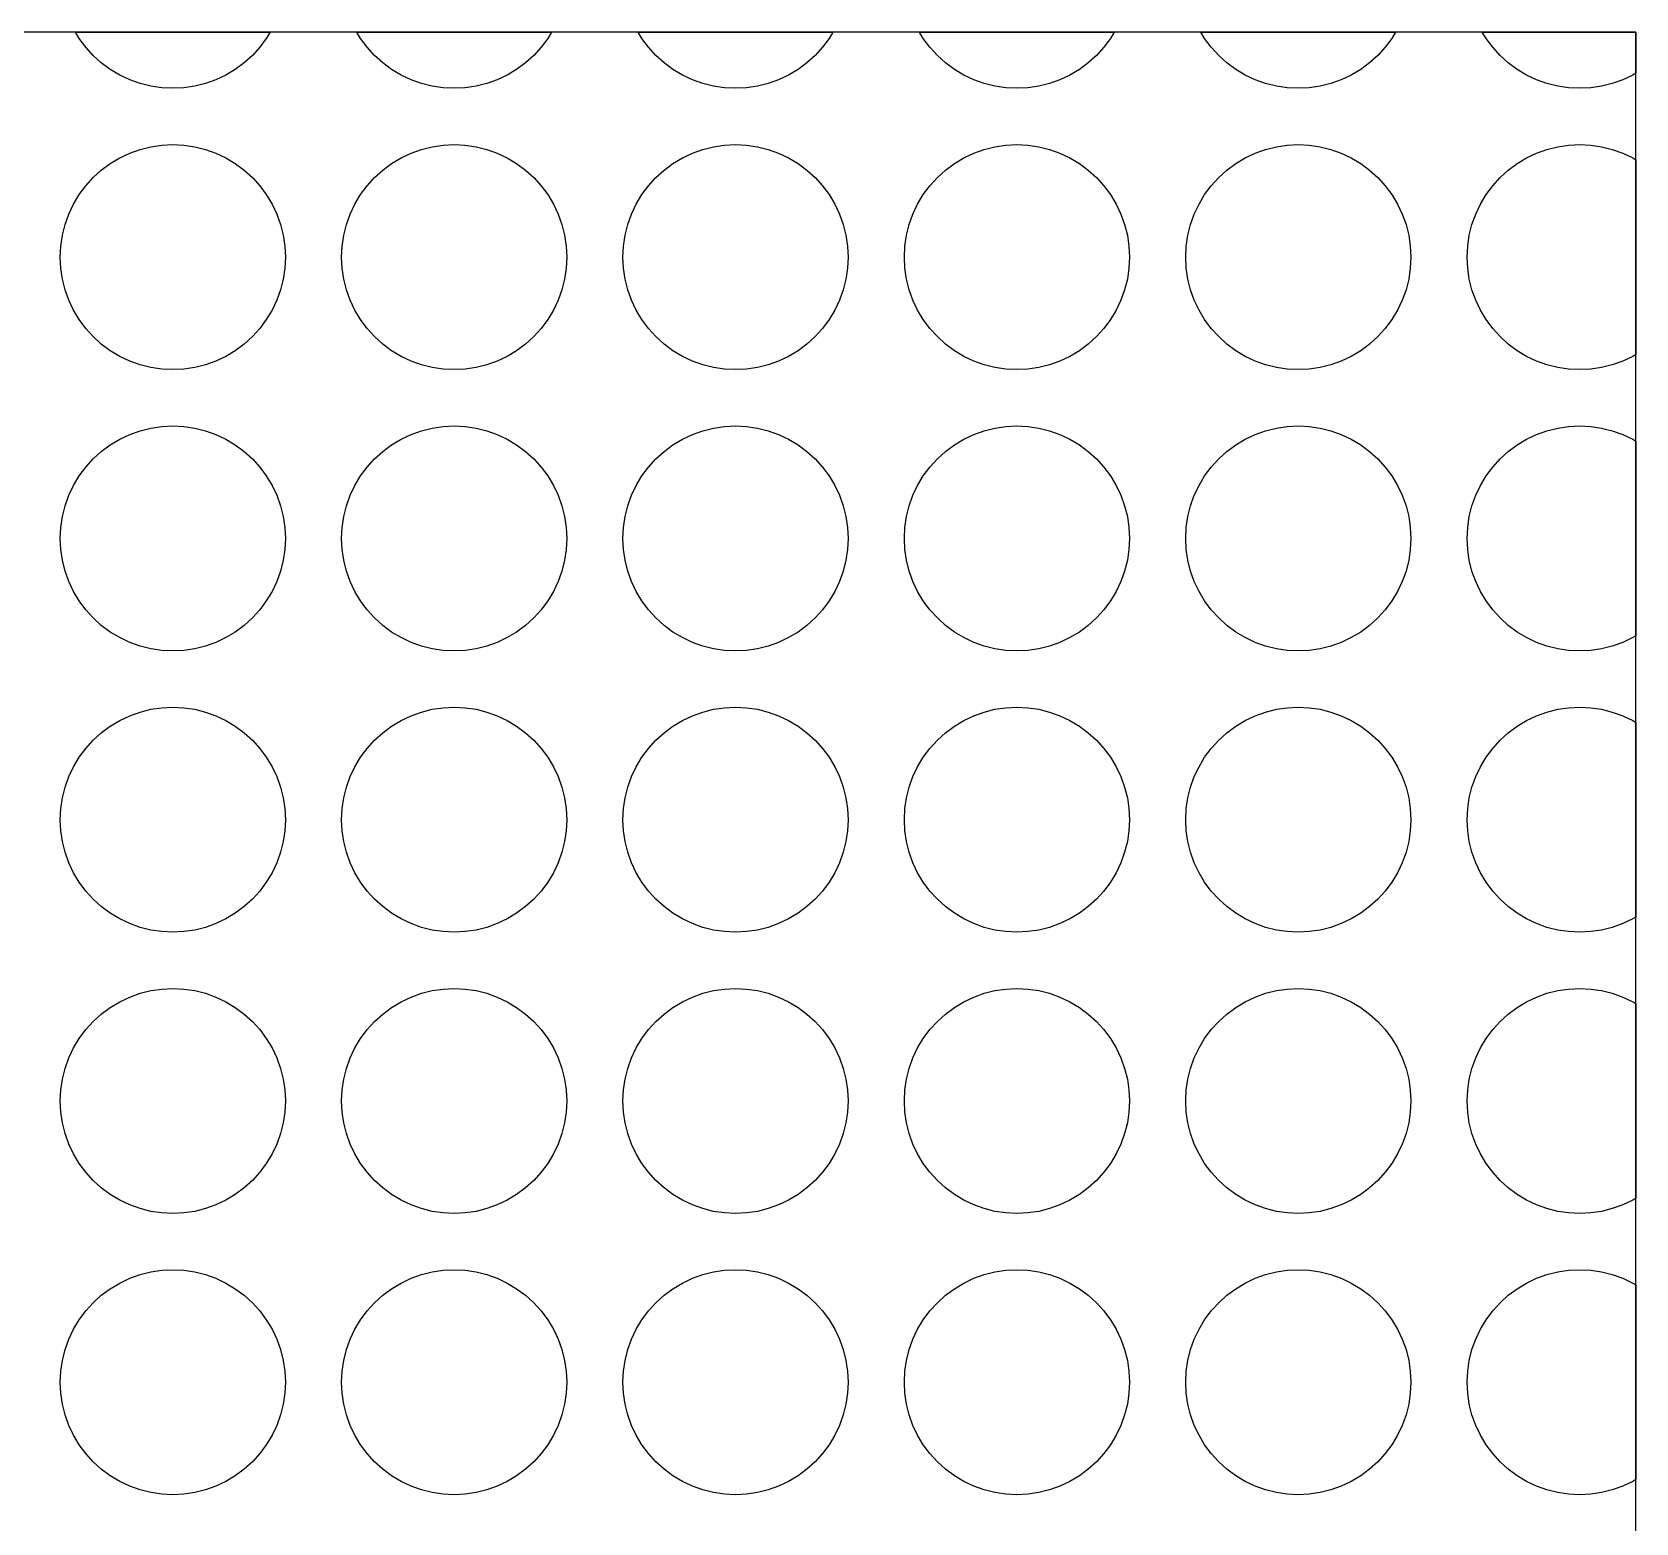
# Model space of a CAD drawing. Header units: millimetres. Extents: x 417.4 to 443.4, y -327.3 to -272.3.
# Drawn here: x 429.14 to 443.39, y -285.58 to -272.33 of the extents above; entities that cross this region are included whole.
import ezdxf

# ---------------------------------------------------------------- set-up
doc = ezdxf.new("R2010")
doc.units = ezdxf.units.MM
doc.layers.add('background', color=7, linetype='Continuous')
doc.layers.add('outline', color=3, linetype='Continuous')

msp = doc.modelspace()

# ---------------------------------------------------------------- linework, layer by layer
at = {"layer": 'background'}
for points in [[(431.251, -272.33), (431.218, -272.386), (431.16, -272.464), (431.094, -272.537), (431.021, -272.603), (430.942, -272.662), (430.858, -272.712), (430.769, -272.754), (430.677, -272.787), (430.582, -272.811), (430.485, -272.825), (430.387, -272.83), (430.289, -272.825), (430.192, -272.811), (430.096, -272.787), (430.004, -272.754), (429.915, -272.712), (429.831, -272.662), (429.752, -272.603), (429.68, -272.537), (429.614, -272.464), (429.555, -272.386), (429.522, -272.33)], [(433.751, -272.33), (433.718, -272.386), (433.66, -272.464), (433.594, -272.537), (433.521, -272.603), (433.442, -272.662), (433.358, -272.712), (433.269, -272.754), (433.177, -272.787), (433.082, -272.811), (432.985, -272.825), (432.887, -272.83), (432.789, -272.825), (432.692, -272.811), (432.596, -272.787), (432.504, -272.754), (432.415, -272.712), (432.331, -272.662), (432.252, -272.603), (432.18, -272.537), (432.114, -272.464), (432.055, -272.386), (432.022, -272.33)], [(436.251, -272.33), (436.218, -272.386), (436.16, -272.464), (436.094, -272.537), (436.021, -272.603), (435.942, -272.662), (435.858, -272.712), (435.769, -272.754), (435.677, -272.787), (435.582, -272.811), (435.485, -272.825), (435.387, -272.83), (435.289, -272.825), (435.192, -272.811), (435.096, -272.787), (435.004, -272.754), (434.915, -272.712), (434.831, -272.662), (434.752, -272.603), (434.68, -272.537), (434.614, -272.464), (434.555, -272.386), (434.522, -272.33)], [(438.751, -272.33), (438.718, -272.386), (438.66, -272.464), (438.594, -272.537), (438.521, -272.603), (438.442, -272.662), (438.358, -272.712), (438.269, -272.754), (438.177, -272.787), (438.082, -272.811), (437.985, -272.825), (437.887, -272.83), (437.789, -272.825), (437.692, -272.811), (437.596, -272.787), (437.504, -272.754), (437.415, -272.712), (437.331, -272.662), (437.252, -272.603), (437.18, -272.537), (437.114, -272.464), (437.055, -272.386), (437.022, -272.33)], [(441.251, -272.33), (441.218, -272.386), (441.16, -272.464), (441.094, -272.537), (441.021, -272.603), (440.942, -272.662), (440.858, -272.712), (440.769, -272.754), (440.677, -272.787), (440.582, -272.811), (440.485, -272.825), (440.387, -272.83), (440.289, -272.825), (440.192, -272.811), (440.096, -272.787), (440.004, -272.754), (439.915, -272.712), (439.831, -272.662), (439.752, -272.603), (439.68, -272.537), (439.614, -272.464), (439.555, -272.386), (439.522, -272.33)], [(443.387, -272.33), (443.387, -272.695), (443.358, -272.712), (443.269, -272.754), (443.177, -272.787), (443.082, -272.811), (442.985, -272.825), (442.887, -272.83), (442.789, -272.825), (442.692, -272.811), (442.596, -272.787), (442.504, -272.754), (442.415, -272.712), (442.331, -272.662), (442.252, -272.603), (442.18, -272.537), (442.114, -272.464), (442.055, -272.386), (442.022, -272.33)], [(431.387, -274.33), (431.382, -274.428), (431.368, -274.525), (431.344, -274.62), (431.311, -274.713), (431.269, -274.801), (431.218, -274.886), (431.16, -274.964), (431.094, -275.037), (431.021, -275.103), (430.942, -275.162), (430.858, -275.212), (430.769, -275.254), (430.677, -275.287), (430.582, -275.311), (430.485, -275.325), (430.387, -275.33), (430.289, -275.325), (430.192, -275.311), (430.096, -275.287), (430.004, -275.254), (429.915, -275.212), (429.831, -275.162), (429.752, -275.103), (429.68, -275.037), (429.614, -274.964), (429.555, -274.886), (429.505, -274.801), (429.463, -274.713), (429.43, -274.62), (429.406, -274.525), (429.392, -274.428), (429.387, -274.33), (429.392, -274.232), (429.406, -274.135), (429.43, -274.04), (429.463, -273.947), (429.505, -273.859), (429.555, -273.775), (429.614, -273.696), (429.68, -273.623), (429.752, -273.557), (429.831, -273.499), (429.915, -273.448), (430.004, -273.406), (430.096, -273.373), (430.192, -273.349), (430.289, -273.335), (430.387, -273.33), (430.485, -273.335), (430.582, -273.349), (430.677, -273.373), (430.769, -273.406), (430.858, -273.448), (430.942, -273.499), (431.021, -273.557), (431.094, -273.623), (431.16, -273.696), (431.218, -273.775), (431.269, -273.859), (431.311, -273.947), (431.344, -274.04), (431.368, -274.135), (431.382, -274.232)], [(433.887, -274.33), (433.882, -274.428), (433.868, -274.525), (433.844, -274.62), (433.811, -274.713), (433.769, -274.801), (433.718, -274.886), (433.66, -274.964), (433.594, -275.037), (433.521, -275.103), (433.442, -275.162), (433.358, -275.212), (433.269, -275.254), (433.177, -275.287), (433.082, -275.311), (432.985, -275.325), (432.887, -275.33), (432.789, -275.325), (432.692, -275.311), (432.596, -275.287), (432.504, -275.254), (432.415, -275.212), (432.331, -275.162), (432.252, -275.103), (432.18, -275.037), (432.114, -274.964), (432.055, -274.886), (432.005, -274.801), (431.963, -274.713), (431.93, -274.62), (431.906, -274.525), (431.892, -274.428), (431.887, -274.33), (431.892, -274.232), (431.906, -274.135), (431.93, -274.04), (431.963, -273.947), (432.005, -273.859), (432.055, -273.775), (432.114, -273.696), (432.18, -273.623), (432.252, -273.557), (432.331, -273.499), (432.415, -273.448), (432.504, -273.406), (432.596, -273.373), (432.692, -273.349), (432.789, -273.335), (432.887, -273.33), (432.985, -273.335), (433.082, -273.349), (433.177, -273.373), (433.269, -273.406), (433.358, -273.448), (433.442, -273.499), (433.521, -273.557), (433.594, -273.623), (433.66, -273.696), (433.718, -273.775), (433.769, -273.859), (433.811, -273.947), (433.844, -274.04), (433.868, -274.135), (433.882, -274.232)], [(436.387, -274.33), (436.382, -274.428), (436.368, -274.525), (436.344, -274.62), (436.311, -274.713), (436.269, -274.801), (436.218, -274.886), (436.16, -274.964), (436.094, -275.037), (436.021, -275.103), (435.942, -275.162), (435.858, -275.212), (435.769, -275.254), (435.677, -275.287), (435.582, -275.311), (435.485, -275.325), (435.387, -275.33), (435.289, -275.325), (435.192, -275.311), (435.096, -275.287), (435.004, -275.254), (434.915, -275.212), (434.831, -275.162), (434.752, -275.103), (434.68, -275.037), (434.614, -274.964), (434.555, -274.886), (434.505, -274.801), (434.463, -274.713), (434.43, -274.62), (434.406, -274.525), (434.392, -274.428), (434.387, -274.33), (434.392, -274.232), (434.406, -274.135), (434.43, -274.04), (434.463, -273.947), (434.505, -273.859), (434.555, -273.775), (434.614, -273.696), (434.68, -273.623), (434.752, -273.557), (434.831, -273.499), (434.915, -273.448), (435.004, -273.406), (435.096, -273.373), (435.192, -273.349), (435.289, -273.335), (435.387, -273.33), (435.485, -273.335), (435.582, -273.349), (435.677, -273.373), (435.769, -273.406), (435.858, -273.448), (435.942, -273.499), (436.021, -273.557), (436.094, -273.623), (436.16, -273.696), (436.218, -273.775), (436.269, -273.859), (436.311, -273.947), (436.344, -274.04), (436.368, -274.135), (436.382, -274.232)], [(438.887, -274.33), (438.882, -274.428), (438.868, -274.525), (438.844, -274.62), (438.811, -274.713), (438.769, -274.801), (438.718, -274.886), (438.66, -274.964), (438.594, -275.037), (438.521, -275.103), (438.442, -275.162), (438.358, -275.212), (438.269, -275.254), (438.177, -275.287), (438.082, -275.311), (437.985, -275.325), (437.887, -275.33), (437.789, -275.325), (437.692, -275.311), (437.596, -275.287), (437.504, -275.254), (437.415, -275.212), (437.331, -275.162), (437.252, -275.103), (437.18, -275.037), (437.114, -274.964), (437.055, -274.886), (437.005, -274.801), (436.963, -274.713), (436.93, -274.62), (436.906, -274.525), (436.892, -274.428), (436.887, -274.33), (436.892, -274.232), (436.906, -274.135), (436.93, -274.04), (436.963, -273.947), (437.005, -273.859), (437.055, -273.775), (437.114, -273.696), (437.18, -273.623), (437.252, -273.557), (437.331, -273.499), (437.415, -273.448), (437.504, -273.406), (437.596, -273.373), (437.692, -273.349), (437.789, -273.335), (437.887, -273.33), (437.985, -273.335), (438.082, -273.349), (438.177, -273.373), (438.269, -273.406), (438.358, -273.448), (438.442, -273.499), (438.521, -273.557), (438.594, -273.623), (438.66, -273.696), (438.718, -273.775), (438.769, -273.859), (438.811, -273.947), (438.844, -274.04), (438.868, -274.135), (438.882, -274.232)], [(441.387, -274.33), (441.382, -274.428), (441.368, -274.525), (441.344, -274.62), (441.311, -274.713), (441.269, -274.801), (441.218, -274.886), (441.16, -274.964), (441.094, -275.037), (441.021, -275.103), (440.942, -275.162), (440.858, -275.212), (440.769, -275.254), (440.677, -275.287), (440.582, -275.311), (440.485, -275.325), (440.387, -275.33), (440.289, -275.325), (440.192, -275.311), (440.096, -275.287), (440.004, -275.254), (439.915, -275.212), (439.831, -275.162), (439.752, -275.103), (439.68, -275.037), (439.614, -274.964), (439.555, -274.886), (439.505, -274.801), (439.463, -274.713), (439.43, -274.62), (439.406, -274.525), (439.392, -274.428), (439.387, -274.33), (439.392, -274.232), (439.406, -274.135), (439.43, -274.04), (439.463, -273.947), (439.505, -273.859), (439.555, -273.775), (439.614, -273.696), (439.68, -273.623), (439.752, -273.557), (439.831, -273.499), (439.915, -273.448), (440.004, -273.406), (440.096, -273.373), (440.192, -273.349), (440.289, -273.335), (440.387, -273.33), (440.485, -273.335), (440.582, -273.349), (440.677, -273.373), (440.769, -273.406), (440.858, -273.448), (440.942, -273.499), (441.021, -273.557), (441.094, -273.623), (441.16, -273.696), (441.218, -273.775), (441.269, -273.859), (441.311, -273.947), (441.344, -274.04), (441.368, -274.135), (441.382, -274.232)], [(443.387, -275.195), (443.358, -275.212), (443.269, -275.254), (443.177, -275.287), (443.082, -275.311), (442.985, -275.325), (442.887, -275.33), (442.789, -275.325), (442.692, -275.311), (442.596, -275.287), (442.504, -275.254), (442.415, -275.212), (442.331, -275.162), (442.252, -275.103), (442.18, -275.037), (442.114, -274.964), (442.055, -274.886), (442.005, -274.801), (441.963, -274.713), (441.93, -274.62), (441.906, -274.525), (441.892, -274.428), (441.887, -274.33), (441.892, -274.232), (441.906, -274.135), (441.93, -274.04), (441.963, -273.947), (442.005, -273.859), (442.055, -273.775), (442.114, -273.696), (442.18, -273.623), (442.252, -273.557), (442.331, -273.499), (442.415, -273.448), (442.504, -273.406), (442.596, -273.373), (442.692, -273.349), (442.789, -273.335), (442.887, -273.33), (442.985, -273.335), (443.082, -273.349), (443.177, -273.373), (443.269, -273.406), (443.358, -273.448), (443.387, -273.465)], [(431.387, -276.83), (431.382, -276.928), (431.368, -277.025), (431.344, -277.12), (431.311, -277.213), (431.269, -277.301), (431.218, -277.386), (431.16, -277.464), (431.094, -277.537), (431.021, -277.603), (430.942, -277.662), (430.858, -277.712), (430.769, -277.754), (430.677, -277.787), (430.582, -277.811), (430.485, -277.825), (430.387, -277.83), (430.289, -277.825), (430.192, -277.811), (430.096, -277.787), (430.004, -277.754), (429.915, -277.712), (429.831, -277.662), (429.752, -277.603), (429.68, -277.537), (429.614, -277.464), (429.555, -277.386), (429.505, -277.301), (429.463, -277.213), (429.43, -277.12), (429.406, -277.025), (429.392, -276.928), (429.387, -276.83), (429.392, -276.732), (429.406, -276.635), (429.43, -276.54), (429.463, -276.447), (429.505, -276.359), (429.555, -276.275), (429.614, -276.196), (429.68, -276.123), (429.752, -276.057), (429.831, -275.999), (429.915, -275.948), (430.004, -275.906), (430.096, -275.873), (430.192, -275.849), (430.289, -275.835), (430.387, -275.83), (430.485, -275.835), (430.582, -275.849), (430.677, -275.873), (430.769, -275.906), (430.858, -275.948), (430.942, -275.999), (431.021, -276.057), (431.094, -276.123), (431.16, -276.196), (431.218, -276.275), (431.269, -276.359), (431.311, -276.447), (431.344, -276.54), (431.368, -276.635), (431.382, -276.732)], [(433.887, -276.83), (433.882, -276.928), (433.868, -277.025), (433.844, -277.12), (433.811, -277.213), (433.769, -277.301), (433.718, -277.386), (433.66, -277.464), (433.594, -277.537), (433.521, -277.603), (433.442, -277.662), (433.358, -277.712), (433.269, -277.754), (433.177, -277.787), (433.082, -277.811), (432.985, -277.825), (432.887, -277.83), (432.789, -277.825), (432.692, -277.811), (432.596, -277.787), (432.504, -277.754), (432.415, -277.712), (432.331, -277.662), (432.252, -277.603), (432.18, -277.537), (432.114, -277.464), (432.055, -277.386), (432.005, -277.301), (431.963, -277.213), (431.93, -277.12), (431.906, -277.025), (431.892, -276.928), (431.887, -276.83), (431.892, -276.732), (431.906, -276.635), (431.93, -276.54), (431.963, -276.447), (432.005, -276.359), (432.055, -276.275), (432.114, -276.196), (432.18, -276.123), (432.252, -276.057), (432.331, -275.999), (432.415, -275.948), (432.504, -275.906), (432.596, -275.873), (432.692, -275.849), (432.789, -275.835), (432.887, -275.83), (432.985, -275.835), (433.082, -275.849), (433.177, -275.873), (433.269, -275.906), (433.358, -275.948), (433.442, -275.999), (433.521, -276.057), (433.594, -276.123), (433.66, -276.196), (433.718, -276.275), (433.769, -276.359), (433.811, -276.447), (433.844, -276.54), (433.868, -276.635), (433.882, -276.732)], [(436.387, -276.83), (436.382, -276.928), (436.368, -277.025), (436.344, -277.12), (436.311, -277.213), (436.269, -277.301), (436.218, -277.386), (436.16, -277.464), (436.094, -277.537), (436.021, -277.603), (435.942, -277.662), (435.858, -277.712), (435.769, -277.754), (435.677, -277.787), (435.582, -277.811), (435.485, -277.825), (435.387, -277.83), (435.289, -277.825), (435.192, -277.811), (435.096, -277.787), (435.004, -277.754), (434.915, -277.712), (434.831, -277.662), (434.752, -277.603), (434.68, -277.537), (434.614, -277.464), (434.555, -277.386), (434.505, -277.301), (434.463, -277.213), (434.43, -277.12), (434.406, -277.025), (434.392, -276.928), (434.387, -276.83), (434.392, -276.732), (434.406, -276.635), (434.43, -276.54), (434.463, -276.447), (434.505, -276.359), (434.555, -276.275), (434.614, -276.196), (434.68, -276.123), (434.752, -276.057), (434.831, -275.999), (434.915, -275.948), (435.004, -275.906), (435.096, -275.873), (435.192, -275.849), (435.289, -275.835), (435.387, -275.83), (435.485, -275.835), (435.582, -275.849), (435.677, -275.873), (435.769, -275.906), (435.858, -275.948), (435.942, -275.999), (436.021, -276.057), (436.094, -276.123), (436.16, -276.196), (436.218, -276.275), (436.269, -276.359), (436.311, -276.447), (436.344, -276.54), (436.368, -276.635), (436.382, -276.732)], [(438.887, -276.83), (438.882, -276.928), (438.868, -277.025), (438.844, -277.12), (438.811, -277.213), (438.769, -277.301), (438.718, -277.386), (438.66, -277.464), (438.594, -277.537), (438.521, -277.603), (438.442, -277.662), (438.358, -277.712), (438.269, -277.754), (438.177, -277.787), (438.082, -277.811), (437.985, -277.825), (437.887, -277.83), (437.789, -277.825), (437.692, -277.811), (437.596, -277.787), (437.504, -277.754), (437.415, -277.712), (437.331, -277.662), (437.252, -277.603), (437.18, -277.537), (437.114, -277.464), (437.055, -277.386), (437.005, -277.301), (436.963, -277.213), (436.93, -277.12), (436.906, -277.025), (436.892, -276.928), (436.887, -276.83), (436.892, -276.732), (436.906, -276.635), (436.93, -276.54), (436.963, -276.447), (437.005, -276.359), (437.055, -276.275), (437.114, -276.196), (437.18, -276.123), (437.252, -276.057), (437.331, -275.999), (437.415, -275.948), (437.504, -275.906), (437.596, -275.873), (437.692, -275.849), (437.789, -275.835), (437.887, -275.83), (437.985, -275.835), (438.082, -275.849), (438.177, -275.873), (438.269, -275.906), (438.358, -275.948), (438.442, -275.999), (438.521, -276.057), (438.594, -276.123), (438.66, -276.196), (438.718, -276.275), (438.769, -276.359), (438.811, -276.447), (438.844, -276.54), (438.868, -276.635), (438.882, -276.732)], [(441.387, -276.83), (441.382, -276.928), (441.368, -277.025), (441.344, -277.12), (441.311, -277.213), (441.269, -277.301), (441.218, -277.386), (441.16, -277.464), (441.094, -277.537), (441.021, -277.603), (440.942, -277.662), (440.858, -277.712), (440.769, -277.754), (440.677, -277.787), (440.582, -277.811), (440.485, -277.825), (440.387, -277.83), (440.289, -277.825), (440.192, -277.811), (440.096, -277.787), (440.004, -277.754), (439.915, -277.712), (439.831, -277.662), (439.752, -277.603), (439.68, -277.537), (439.614, -277.464), (439.555, -277.386), (439.505, -277.301), (439.463, -277.213), (439.43, -277.12), (439.406, -277.025), (439.392, -276.928), (439.387, -276.83), (439.392, -276.732), (439.406, -276.635), (439.43, -276.54), (439.463, -276.447), (439.505, -276.359), (439.555, -276.275), (439.614, -276.196), (439.68, -276.123), (439.752, -276.057), (439.831, -275.999), (439.915, -275.948), (440.004, -275.906), (440.096, -275.873), (440.192, -275.849), (440.289, -275.835), (440.387, -275.83), (440.485, -275.835), (440.582, -275.849), (440.677, -275.873), (440.769, -275.906), (440.858, -275.948), (440.942, -275.999), (441.021, -276.057), (441.094, -276.123), (441.16, -276.196), (441.218, -276.275), (441.269, -276.359), (441.311, -276.447), (441.344, -276.54), (441.368, -276.635), (441.382, -276.732)], [(443.387, -277.695), (443.358, -277.712), (443.269, -277.754), (443.177, -277.787), (443.082, -277.811), (442.985, -277.825), (442.887, -277.83), (442.789, -277.825), (442.692, -277.811), (442.596, -277.787), (442.504, -277.754), (442.415, -277.712), (442.331, -277.662), (442.252, -277.603), (442.18, -277.537), (442.114, -277.464), (442.055, -277.386), (442.005, -277.301), (441.963, -277.213), (441.93, -277.12), (441.906, -277.025), (441.892, -276.928), (441.887, -276.83), (441.892, -276.732), (441.906, -276.635), (441.93, -276.54), (441.963, -276.447), (442.005, -276.359), (442.055, -276.275), (442.114, -276.196), (442.18, -276.123), (442.252, -276.057), (442.331, -275.999), (442.415, -275.948), (442.504, -275.906), (442.596, -275.873), (442.692, -275.849), (442.789, -275.835), (442.887, -275.83), (442.985, -275.835), (443.082, -275.849), (443.177, -275.873), (443.269, -275.906), (443.358, -275.948), (443.387, -275.965)], [(431.387, -279.33), (431.382, -279.428), (431.368, -279.525), (431.344, -279.62), (431.311, -279.713), (431.269, -279.801), (431.218, -279.886), (431.16, -279.964), (431.094, -280.037), (431.021, -280.103), (430.942, -280.162), (430.858, -280.212), (430.769, -280.254), (430.677, -280.287), (430.582, -280.311), (430.485, -280.325), (430.387, -280.33), (430.289, -280.325), (430.192, -280.311), (430.096, -280.287), (430.004, -280.254), (429.915, -280.212), (429.831, -280.162), (429.752, -280.103), (429.68, -280.037), (429.614, -279.964), (429.555, -279.886), (429.505, -279.801), (429.463, -279.713), (429.43, -279.62), (429.406, -279.525), (429.392, -279.428), (429.387, -279.33), (429.392, -279.232), (429.406, -279.135), (429.43, -279.04), (429.463, -278.947), (429.505, -278.859), (429.555, -278.775), (429.614, -278.696), (429.68, -278.623), (429.752, -278.557), (429.831, -278.499), (429.915, -278.448), (430.004, -278.406), (430.096, -278.373), (430.192, -278.349), (430.289, -278.335), (430.387, -278.33), (430.485, -278.335), (430.582, -278.349), (430.677, -278.373), (430.769, -278.406), (430.858, -278.448), (430.942, -278.499), (431.021, -278.557), (431.094, -278.623), (431.16, -278.696), (431.218, -278.775), (431.269, -278.859), (431.311, -278.947), (431.344, -279.04), (431.368, -279.135), (431.382, -279.232)], [(433.887, -279.33), (433.882, -279.428), (433.868, -279.525), (433.844, -279.62), (433.811, -279.713), (433.769, -279.801), (433.718, -279.886), (433.66, -279.964), (433.594, -280.037), (433.521, -280.103), (433.442, -280.162), (433.358, -280.212), (433.269, -280.254), (433.177, -280.287), (433.082, -280.311), (432.985, -280.325), (432.887, -280.33), (432.789, -280.325), (432.692, -280.311), (432.596, -280.287), (432.504, -280.254), (432.415, -280.212), (432.331, -280.162), (432.252, -280.103), (432.18, -280.037), (432.114, -279.964), (432.055, -279.886), (432.005, -279.801), (431.963, -279.713), (431.93, -279.62), (431.906, -279.525), (431.892, -279.428), (431.887, -279.33), (431.892, -279.232), (431.906, -279.135), (431.93, -279.04), (431.963, -278.947), (432.005, -278.859), (432.055, -278.775), (432.114, -278.696), (432.18, -278.623), (432.252, -278.557), (432.331, -278.499), (432.415, -278.448), (432.504, -278.406), (432.596, -278.373), (432.692, -278.349), (432.789, -278.335), (432.887, -278.33), (432.985, -278.335), (433.082, -278.349), (433.177, -278.373), (433.269, -278.406), (433.358, -278.448), (433.442, -278.499), (433.521, -278.557), (433.594, -278.623), (433.66, -278.696), (433.718, -278.775), (433.769, -278.859), (433.811, -278.947), (433.844, -279.04), (433.868, -279.135), (433.882, -279.232)], [(436.387, -279.33), (436.382, -279.428), (436.368, -279.525), (436.344, -279.62), (436.311, -279.713), (436.269, -279.801), (436.218, -279.886), (436.16, -279.964), (436.094, -280.037), (436.021, -280.103), (435.942, -280.162), (435.858, -280.212), (435.769, -280.254), (435.677, -280.287), (435.582, -280.311), (435.485, -280.325), (435.387, -280.33), (435.289, -280.325), (435.192, -280.311), (435.096, -280.287), (435.004, -280.254), (434.915, -280.212), (434.831, -280.162), (434.752, -280.103), (434.68, -280.037), (434.614, -279.964), (434.555, -279.886), (434.505, -279.801), (434.463, -279.713), (434.43, -279.62), (434.406, -279.525), (434.392, -279.428), (434.387, -279.33), (434.392, -279.232), (434.406, -279.135), (434.43, -279.04), (434.463, -278.947), (434.505, -278.859), (434.555, -278.775), (434.614, -278.696), (434.68, -278.623), (434.752, -278.557), (434.831, -278.499), (434.915, -278.448), (435.004, -278.406), (435.096, -278.373), (435.192, -278.349), (435.289, -278.335), (435.387, -278.33), (435.485, -278.335), (435.582, -278.349), (435.677, -278.373), (435.769, -278.406), (435.858, -278.448), (435.942, -278.499), (436.021, -278.557), (436.094, -278.623), (436.16, -278.696), (436.218, -278.775), (436.269, -278.859), (436.311, -278.947), (436.344, -279.04), (436.368, -279.135), (436.382, -279.232)], [(438.887, -279.33), (438.882, -279.428), (438.868, -279.525), (438.844, -279.62), (438.811, -279.713), (438.769, -279.801), (438.718, -279.886), (438.66, -279.964), (438.594, -280.037), (438.521, -280.103), (438.442, -280.162), (438.358, -280.212), (438.269, -280.254), (438.177, -280.287), (438.082, -280.311), (437.985, -280.325), (437.887, -280.33), (437.789, -280.325), (437.692, -280.311), (437.596, -280.287), (437.504, -280.254), (437.415, -280.212), (437.331, -280.162), (437.252, -280.103), (437.18, -280.037), (437.114, -279.964), (437.055, -279.886), (437.005, -279.801), (436.963, -279.713), (436.93, -279.62), (436.906, -279.525), (436.892, -279.428), (436.887, -279.33), (436.892, -279.232), (436.906, -279.135), (436.93, -279.04), (436.963, -278.947), (437.005, -278.859), (437.055, -278.775), (437.114, -278.696), (437.18, -278.623), (437.252, -278.557), (437.331, -278.499), (437.415, -278.448), (437.504, -278.406), (437.596, -278.373), (437.692, -278.349), (437.789, -278.335), (437.887, -278.33), (437.985, -278.335), (438.082, -278.349), (438.177, -278.373), (438.269, -278.406), (438.358, -278.448), (438.442, -278.499), (438.521, -278.557), (438.594, -278.623), (438.66, -278.696), (438.718, -278.775), (438.769, -278.859), (438.811, -278.947), (438.844, -279.04), (438.868, -279.135), (438.882, -279.232)], [(441.387, -279.33), (441.382, -279.428), (441.368, -279.525), (441.344, -279.62), (441.311, -279.713), (441.269, -279.801), (441.218, -279.886), (441.16, -279.964), (441.094, -280.037), (441.021, -280.103), (440.942, -280.162), (440.858, -280.212), (440.769, -280.254), (440.677, -280.287), (440.582, -280.311), (440.485, -280.325), (440.387, -280.33), (440.289, -280.325), (440.192, -280.311), (440.096, -280.287), (440.004, -280.254), (439.915, -280.212), (439.831, -280.162), (439.752, -280.103), (439.68, -280.037), (439.614, -279.964), (439.555, -279.886), (439.505, -279.801), (439.463, -279.713), (439.43, -279.62), (439.406, -279.525), (439.392, -279.428), (439.387, -279.33), (439.392, -279.232), (439.406, -279.135), (439.43, -279.04), (439.463, -278.947), (439.505, -278.859), (439.555, -278.775), (439.614, -278.696), (439.68, -278.623), (439.752, -278.557), (439.831, -278.499), (439.915, -278.448), (440.004, -278.406), (440.096, -278.373), (440.192, -278.349), (440.289, -278.335), (440.387, -278.33), (440.485, -278.335), (440.582, -278.349), (440.677, -278.373), (440.769, -278.406), (440.858, -278.448), (440.942, -278.499), (441.021, -278.557), (441.094, -278.623), (441.16, -278.696), (441.218, -278.775), (441.269, -278.859), (441.311, -278.947), (441.344, -279.04), (441.368, -279.135), (441.382, -279.232)], [(443.387, -280.195), (443.358, -280.212), (443.269, -280.254), (443.177, -280.287), (443.082, -280.311), (442.985, -280.325), (442.887, -280.33), (442.789, -280.325), (442.692, -280.311), (442.596, -280.287), (442.504, -280.254), (442.415, -280.212), (442.331, -280.162), (442.252, -280.103), (442.18, -280.037), (442.114, -279.964), (442.055, -279.886), (442.005, -279.801), (441.963, -279.713), (441.93, -279.62), (441.906, -279.525), (441.892, -279.428), (441.887, -279.33), (441.892, -279.232), (441.906, -279.135), (441.93, -279.04), (441.963, -278.947), (442.005, -278.859), (442.055, -278.775), (442.114, -278.696), (442.18, -278.623), (442.252, -278.557), (442.331, -278.499), (442.415, -278.448), (442.504, -278.406), (442.596, -278.373), (442.692, -278.349), (442.789, -278.335), (442.887, -278.33), (442.985, -278.335), (443.082, -278.349), (443.177, -278.373), (443.269, -278.406), (443.358, -278.448), (443.387, -278.465)], [(431.387, -281.83), (431.382, -281.928), (431.368, -282.025), (431.344, -282.12), (431.311, -282.213), (431.269, -282.301), (431.218, -282.386), (431.16, -282.464), (431.094, -282.537), (431.021, -282.603), (430.942, -282.662), (430.858, -282.712), (430.769, -282.754), (430.677, -282.787), (430.582, -282.811), (430.485, -282.825), (430.387, -282.83), (430.289, -282.825), (430.192, -282.811), (430.096, -282.787), (430.004, -282.754), (429.915, -282.712), (429.831, -282.662), (429.752, -282.603), (429.68, -282.537), (429.614, -282.464), (429.555, -282.386), (429.505, -282.301), (429.463, -282.213), (429.43, -282.12), (429.406, -282.025), (429.392, -281.928), (429.387, -281.83), (429.392, -281.732), (429.406, -281.635), (429.43, -281.54), (429.463, -281.447), (429.505, -281.359), (429.555, -281.275), (429.614, -281.196), (429.68, -281.123), (429.752, -281.057), (429.831, -280.999), (429.915, -280.948), (430.004, -280.906), (430.096, -280.873), (430.192, -280.849), (430.289, -280.835), (430.387, -280.83), (430.485, -280.835), (430.582, -280.849), (430.677, -280.873), (430.769, -280.906), (430.858, -280.948), (430.942, -280.999), (431.021, -281.057), (431.094, -281.123), (431.16, -281.196), (431.218, -281.275), (431.269, -281.359), (431.311, -281.447), (431.344, -281.54), (431.368, -281.635), (431.382, -281.732)], [(433.887, -281.83), (433.882, -281.928), (433.868, -282.025), (433.844, -282.12), (433.811, -282.213), (433.769, -282.301), (433.718, -282.386), (433.66, -282.464), (433.594, -282.537), (433.521, -282.603), (433.442, -282.662), (433.358, -282.712), (433.269, -282.754), (433.177, -282.787), (433.082, -282.811), (432.985, -282.825), (432.887, -282.83), (432.789, -282.825), (432.692, -282.811), (432.596, -282.787), (432.504, -282.754), (432.415, -282.712), (432.331, -282.662), (432.252, -282.603), (432.18, -282.537), (432.114, -282.464), (432.055, -282.386), (432.005, -282.301), (431.963, -282.213), (431.93, -282.12), (431.906, -282.025), (431.892, -281.928), (431.887, -281.83), (431.892, -281.732), (431.906, -281.635), (431.93, -281.54), (431.963, -281.447), (432.005, -281.359), (432.055, -281.275), (432.114, -281.196), (432.18, -281.123), (432.252, -281.057), (432.331, -280.999), (432.415, -280.948), (432.504, -280.906), (432.596, -280.873), (432.692, -280.849), (432.789, -280.835), (432.887, -280.83), (432.985, -280.835), (433.082, -280.849), (433.177, -280.873), (433.269, -280.906), (433.358, -280.948), (433.442, -280.999), (433.521, -281.057), (433.594, -281.123), (433.66, -281.196), (433.718, -281.275), (433.769, -281.359), (433.811, -281.447), (433.844, -281.54), (433.868, -281.635), (433.882, -281.732)], [(436.387, -281.83), (436.382, -281.928), (436.368, -282.025), (436.344, -282.12), (436.311, -282.213), (436.269, -282.301), (436.218, -282.386), (436.16, -282.464), (436.094, -282.537), (436.021, -282.603), (435.942, -282.662), (435.858, -282.712), (435.769, -282.754), (435.677, -282.787), (435.582, -282.811), (435.485, -282.825), (435.387, -282.83), (435.289, -282.825), (435.192, -282.811), (435.096, -282.787), (435.004, -282.754), (434.915, -282.712), (434.831, -282.662), (434.752, -282.603), (434.68, -282.537), (434.614, -282.464), (434.555, -282.386), (434.505, -282.301), (434.463, -282.213), (434.43, -282.12), (434.406, -282.025), (434.392, -281.928), (434.387, -281.83), (434.392, -281.732), (434.406, -281.635), (434.43, -281.54), (434.463, -281.447), (434.505, -281.359), (434.555, -281.275), (434.614, -281.196), (434.68, -281.123), (434.752, -281.057), (434.831, -280.999), (434.915, -280.948), (435.004, -280.906), (435.096, -280.873), (435.192, -280.849), (435.289, -280.835), (435.387, -280.83), (435.485, -280.835), (435.582, -280.849), (435.677, -280.873), (435.769, -280.906), (435.858, -280.948), (435.942, -280.999), (436.021, -281.057), (436.094, -281.123), (436.16, -281.196), (436.218, -281.275), (436.269, -281.359), (436.311, -281.447), (436.344, -281.54), (436.368, -281.635), (436.382, -281.732)], [(438.887, -281.83), (438.882, -281.928), (438.868, -282.025), (438.844, -282.12), (438.811, -282.213), (438.769, -282.301), (438.718, -282.386), (438.66, -282.464), (438.594, -282.537), (438.521, -282.603), (438.442, -282.662), (438.358, -282.712), (438.269, -282.754), (438.177, -282.787), (438.082, -282.811), (437.985, -282.825), (437.887, -282.83), (437.789, -282.825), (437.692, -282.811), (437.596, -282.787), (437.504, -282.754), (437.415, -282.712), (437.331, -282.662), (437.252, -282.603), (437.18, -282.537), (437.114, -282.464), (437.055, -282.386), (437.005, -282.301), (436.963, -282.213), (436.93, -282.12), (436.906, -282.025), (436.892, -281.928), (436.887, -281.83), (436.892, -281.732), (436.906, -281.635), (436.93, -281.54), (436.963, -281.447), (437.005, -281.359), (437.055, -281.275), (437.114, -281.196), (437.18, -281.123), (437.252, -281.057), (437.331, -280.999), (437.415, -280.948), (437.504, -280.906), (437.596, -280.873), (437.692, -280.849), (437.789, -280.835), (437.887, -280.83), (437.985, -280.835), (438.082, -280.849), (438.177, -280.873), (438.269, -280.906), (438.358, -280.948), (438.442, -280.999), (438.521, -281.057), (438.594, -281.123), (438.66, -281.196), (438.718, -281.275), (438.769, -281.359), (438.811, -281.447), (438.844, -281.54), (438.868, -281.635), (438.882, -281.732)], [(441.387, -281.83), (441.382, -281.928), (441.368, -282.025), (441.344, -282.12), (441.311, -282.213), (441.269, -282.301), (441.218, -282.386), (441.16, -282.464), (441.094, -282.537), (441.021, -282.603), (440.942, -282.662), (440.858, -282.712), (440.769, -282.754), (440.677, -282.787), (440.582, -282.811), (440.485, -282.825), (440.387, -282.83), (440.289, -282.825), (440.192, -282.811), (440.096, -282.787), (440.004, -282.754), (439.915, -282.712), (439.831, -282.662), (439.752, -282.603), (439.68, -282.537), (439.614, -282.464), (439.555, -282.386), (439.505, -282.301), (439.463, -282.213), (439.43, -282.12), (439.406, -282.025), (439.392, -281.928), (439.387, -281.83), (439.392, -281.732), (439.406, -281.635), (439.43, -281.54), (439.463, -281.447), (439.505, -281.359), (439.555, -281.275), (439.614, -281.196), (439.68, -281.123), (439.752, -281.057), (439.831, -280.999), (439.915, -280.948), (440.004, -280.906), (440.096, -280.873), (440.192, -280.849), (440.289, -280.835), (440.387, -280.83), (440.485, -280.835), (440.582, -280.849), (440.677, -280.873), (440.769, -280.906), (440.858, -280.948), (440.942, -280.999), (441.021, -281.057), (441.094, -281.123), (441.16, -281.196), (441.218, -281.275), (441.269, -281.359), (441.311, -281.447), (441.344, -281.54), (441.368, -281.635), (441.382, -281.732)], [(443.387, -282.695), (443.358, -282.712), (443.269, -282.754), (443.177, -282.787), (443.082, -282.811), (442.985, -282.825), (442.887, -282.83), (442.789, -282.825), (442.692, -282.811), (442.596, -282.787), (442.504, -282.754), (442.415, -282.712), (442.331, -282.662), (442.252, -282.603), (442.18, -282.537), (442.114, -282.464), (442.055, -282.386), (442.005, -282.301), (441.963, -282.213), (441.93, -282.12), (441.906, -282.025), (441.892, -281.928), (441.887, -281.83), (441.892, -281.732), (441.906, -281.635), (441.93, -281.54), (441.963, -281.447), (442.005, -281.359), (442.055, -281.275), (442.114, -281.196), (442.18, -281.123), (442.252, -281.057), (442.331, -280.999), (442.415, -280.948), (442.504, -280.906), (442.596, -280.873), (442.692, -280.849), (442.789, -280.835), (442.887, -280.83), (442.985, -280.835), (443.082, -280.849), (443.177, -280.873), (443.269, -280.906), (443.358, -280.948), (443.387, -280.965)], [(431.387, -284.33), (431.382, -284.428), (431.368, -284.525), (431.344, -284.62), (431.311, -284.713), (431.269, -284.801), (431.218, -284.886), (431.16, -284.964), (431.094, -285.037), (431.021, -285.103), (430.942, -285.162), (430.858, -285.212), (430.769, -285.254), (430.677, -285.287), (430.582, -285.311), (430.485, -285.325), (430.387, -285.33), (430.289, -285.325), (430.192, -285.311), (430.096, -285.287), (430.004, -285.254), (429.915, -285.212), (429.831, -285.162), (429.752, -285.103), (429.68, -285.037), (429.614, -284.964), (429.555, -284.886), (429.505, -284.801), (429.463, -284.713), (429.43, -284.62), (429.406, -284.525), (429.392, -284.428), (429.387, -284.33), (429.392, -284.232), (429.406, -284.135), (429.43, -284.04), (429.463, -283.947), (429.505, -283.859), (429.555, -283.775), (429.614, -283.696), (429.68, -283.623), (429.752, -283.557), (429.831, -283.499), (429.915, -283.448), (430.004, -283.406), (430.096, -283.373), (430.192, -283.349), (430.289, -283.335), (430.387, -283.33), (430.485, -283.335), (430.582, -283.349), (430.677, -283.373), (430.769, -283.406), (430.858, -283.448), (430.942, -283.499), (431.021, -283.557), (431.094, -283.623), (431.16, -283.696), (431.218, -283.775), (431.269, -283.859), (431.311, -283.947), (431.344, -284.04), (431.368, -284.135), (431.382, -284.232)], [(433.887, -284.33), (433.882, -284.428), (433.868, -284.525), (433.844, -284.62), (433.811, -284.713), (433.769, -284.801), (433.718, -284.886), (433.66, -284.964), (433.594, -285.037), (433.521, -285.103), (433.442, -285.162), (433.358, -285.212), (433.269, -285.254), (433.177, -285.287), (433.082, -285.311), (432.985, -285.325), (432.887, -285.33), (432.789, -285.325), (432.692, -285.311), (432.596, -285.287), (432.504, -285.254), (432.415, -285.212), (432.331, -285.162), (432.252, -285.103), (432.18, -285.037), (432.114, -284.964), (432.055, -284.886), (432.005, -284.801), (431.963, -284.713), (431.93, -284.62), (431.906, -284.525), (431.892, -284.428), (431.887, -284.33), (431.892, -284.232), (431.906, -284.135), (431.93, -284.04), (431.963, -283.947), (432.005, -283.859), (432.055, -283.775), (432.114, -283.696), (432.18, -283.623), (432.252, -283.557), (432.331, -283.499), (432.415, -283.448), (432.504, -283.406), (432.596, -283.373), (432.692, -283.349), (432.789, -283.335), (432.887, -283.33), (432.985, -283.335), (433.082, -283.349), (433.177, -283.373), (433.269, -283.406), (433.358, -283.448), (433.442, -283.499), (433.521, -283.557), (433.594, -283.623), (433.66, -283.696), (433.718, -283.775), (433.769, -283.859), (433.811, -283.947), (433.844, -284.04), (433.868, -284.135), (433.882, -284.232)], [(436.387, -284.33), (436.382, -284.428), (436.368, -284.525), (436.344, -284.62), (436.311, -284.713), (436.269, -284.801), (436.218, -284.886), (436.16, -284.964), (436.094, -285.037), (436.021, -285.103), (435.942, -285.162), (435.858, -285.212), (435.769, -285.254), (435.677, -285.287), (435.582, -285.311), (435.485, -285.325), (435.387, -285.33), (435.289, -285.325), (435.192, -285.311), (435.096, -285.287), (435.004, -285.254), (434.915, -285.212), (434.831, -285.162), (434.752, -285.103), (434.68, -285.037), (434.614, -284.964), (434.555, -284.886), (434.505, -284.801), (434.463, -284.713), (434.43, -284.62), (434.406, -284.525), (434.392, -284.428), (434.387, -284.33), (434.392, -284.232), (434.406, -284.135), (434.43, -284.04), (434.463, -283.947), (434.505, -283.859), (434.555, -283.775), (434.614, -283.696), (434.68, -283.623), (434.752, -283.557), (434.831, -283.499), (434.915, -283.448), (435.004, -283.406), (435.096, -283.373), (435.192, -283.349), (435.289, -283.335), (435.387, -283.33), (435.485, -283.335), (435.582, -283.349), (435.677, -283.373), (435.769, -283.406), (435.858, -283.448), (435.942, -283.499), (436.021, -283.557), (436.094, -283.623), (436.16, -283.696), (436.218, -283.775), (436.269, -283.859), (436.311, -283.947), (436.344, -284.04), (436.368, -284.135), (436.382, -284.232)], [(438.887, -284.33), (438.882, -284.428), (438.868, -284.525), (438.844, -284.62), (438.811, -284.713), (438.769, -284.801), (438.718, -284.886), (438.66, -284.964), (438.594, -285.037), (438.521, -285.103), (438.442, -285.162), (438.358, -285.212), (438.269, -285.254), (438.177, -285.287), (438.082, -285.311), (437.985, -285.325), (437.887, -285.33), (437.789, -285.325), (437.692, -285.311), (437.596, -285.287), (437.504, -285.254), (437.415, -285.212), (437.331, -285.162), (437.252, -285.103), (437.18, -285.037), (437.114, -284.964), (437.055, -284.886), (437.005, -284.801), (436.963, -284.713), (436.93, -284.62), (436.906, -284.525), (436.892, -284.428), (436.887, -284.33), (436.892, -284.232), (436.906, -284.135), (436.93, -284.04), (436.963, -283.947), (437.005, -283.859), (437.055, -283.775), (437.114, -283.696), (437.18, -283.623), (437.252, -283.557), (437.331, -283.499), (437.415, -283.448), (437.504, -283.406), (437.596, -283.373), (437.692, -283.349), (437.789, -283.335), (437.887, -283.33), (437.985, -283.335), (438.082, -283.349), (438.177, -283.373), (438.269, -283.406), (438.358, -283.448), (438.442, -283.499), (438.521, -283.557), (438.594, -283.623), (438.66, -283.696), (438.718, -283.775), (438.769, -283.859), (438.811, -283.947), (438.844, -284.04), (438.868, -284.135), (438.882, -284.232)], [(441.387, -284.33), (441.382, -284.428), (441.368, -284.525), (441.344, -284.62), (441.311, -284.713), (441.269, -284.801), (441.218, -284.886), (441.16, -284.964), (441.094, -285.037), (441.021, -285.103), (440.942, -285.162), (440.858, -285.212), (440.769, -285.254), (440.677, -285.287), (440.582, -285.311), (440.485, -285.325), (440.387, -285.33), (440.289, -285.325), (440.192, -285.311), (440.096, -285.287), (440.004, -285.254), (439.915, -285.212), (439.831, -285.162), (439.752, -285.103), (439.68, -285.037), (439.614, -284.964), (439.555, -284.886), (439.505, -284.801), (439.463, -284.713), (439.43, -284.62), (439.406, -284.525), (439.392, -284.428), (439.387, -284.33), (439.392, -284.232), (439.406, -284.135), (439.43, -284.04), (439.463, -283.947), (439.505, -283.859), (439.555, -283.775), (439.614, -283.696), (439.68, -283.623), (439.752, -283.557), (439.831, -283.499), (439.915, -283.448), (440.004, -283.406), (440.096, -283.373), (440.192, -283.349), (440.289, -283.335), (440.387, -283.33), (440.485, -283.335), (440.582, -283.349), (440.677, -283.373), (440.769, -283.406), (440.858, -283.448), (440.942, -283.499), (441.021, -283.557), (441.094, -283.623), (441.16, -283.696), (441.218, -283.775), (441.269, -283.859), (441.311, -283.947), (441.344, -284.04), (441.368, -284.135), (441.382, -284.232)], [(443.387, -285.195), (443.358, -285.212), (443.269, -285.254), (443.177, -285.287), (443.082, -285.311), (442.985, -285.325), (442.887, -285.33), (442.789, -285.325), (442.692, -285.311), (442.596, -285.287), (442.504, -285.254), (442.415, -285.212), (442.331, -285.162), (442.252, -285.103), (442.18, -285.037), (442.114, -284.964), (442.055, -284.886), (442.005, -284.801), (441.963, -284.713), (441.93, -284.62), (441.906, -284.525), (441.892, -284.428), (441.887, -284.33), (441.892, -284.232), (441.906, -284.135), (441.93, -284.04), (441.963, -283.947), (442.005, -283.859), (442.055, -283.775), (442.114, -283.696), (442.18, -283.623), (442.252, -283.557), (442.331, -283.499), (442.415, -283.448), (442.504, -283.406), (442.596, -283.373), (442.692, -283.349), (442.789, -283.335), (442.887, -283.33), (442.985, -283.335), (443.082, -283.349), (443.177, -283.373), (443.269, -283.406), (443.358, -283.448), (443.387, -283.465)]]:
    msp.add_lwpolyline(points, close=True, dxfattribs=at)
at = {"layer": 'outline'}
msp.add_lwpolyline([(417.387, -327.33), (443.387, -327.33), (443.387, -272.33), (417.387, -272.33), (417.387, -327.33)], close=True, dxfattribs=at)

doc.saveas('drawing.dxf')
